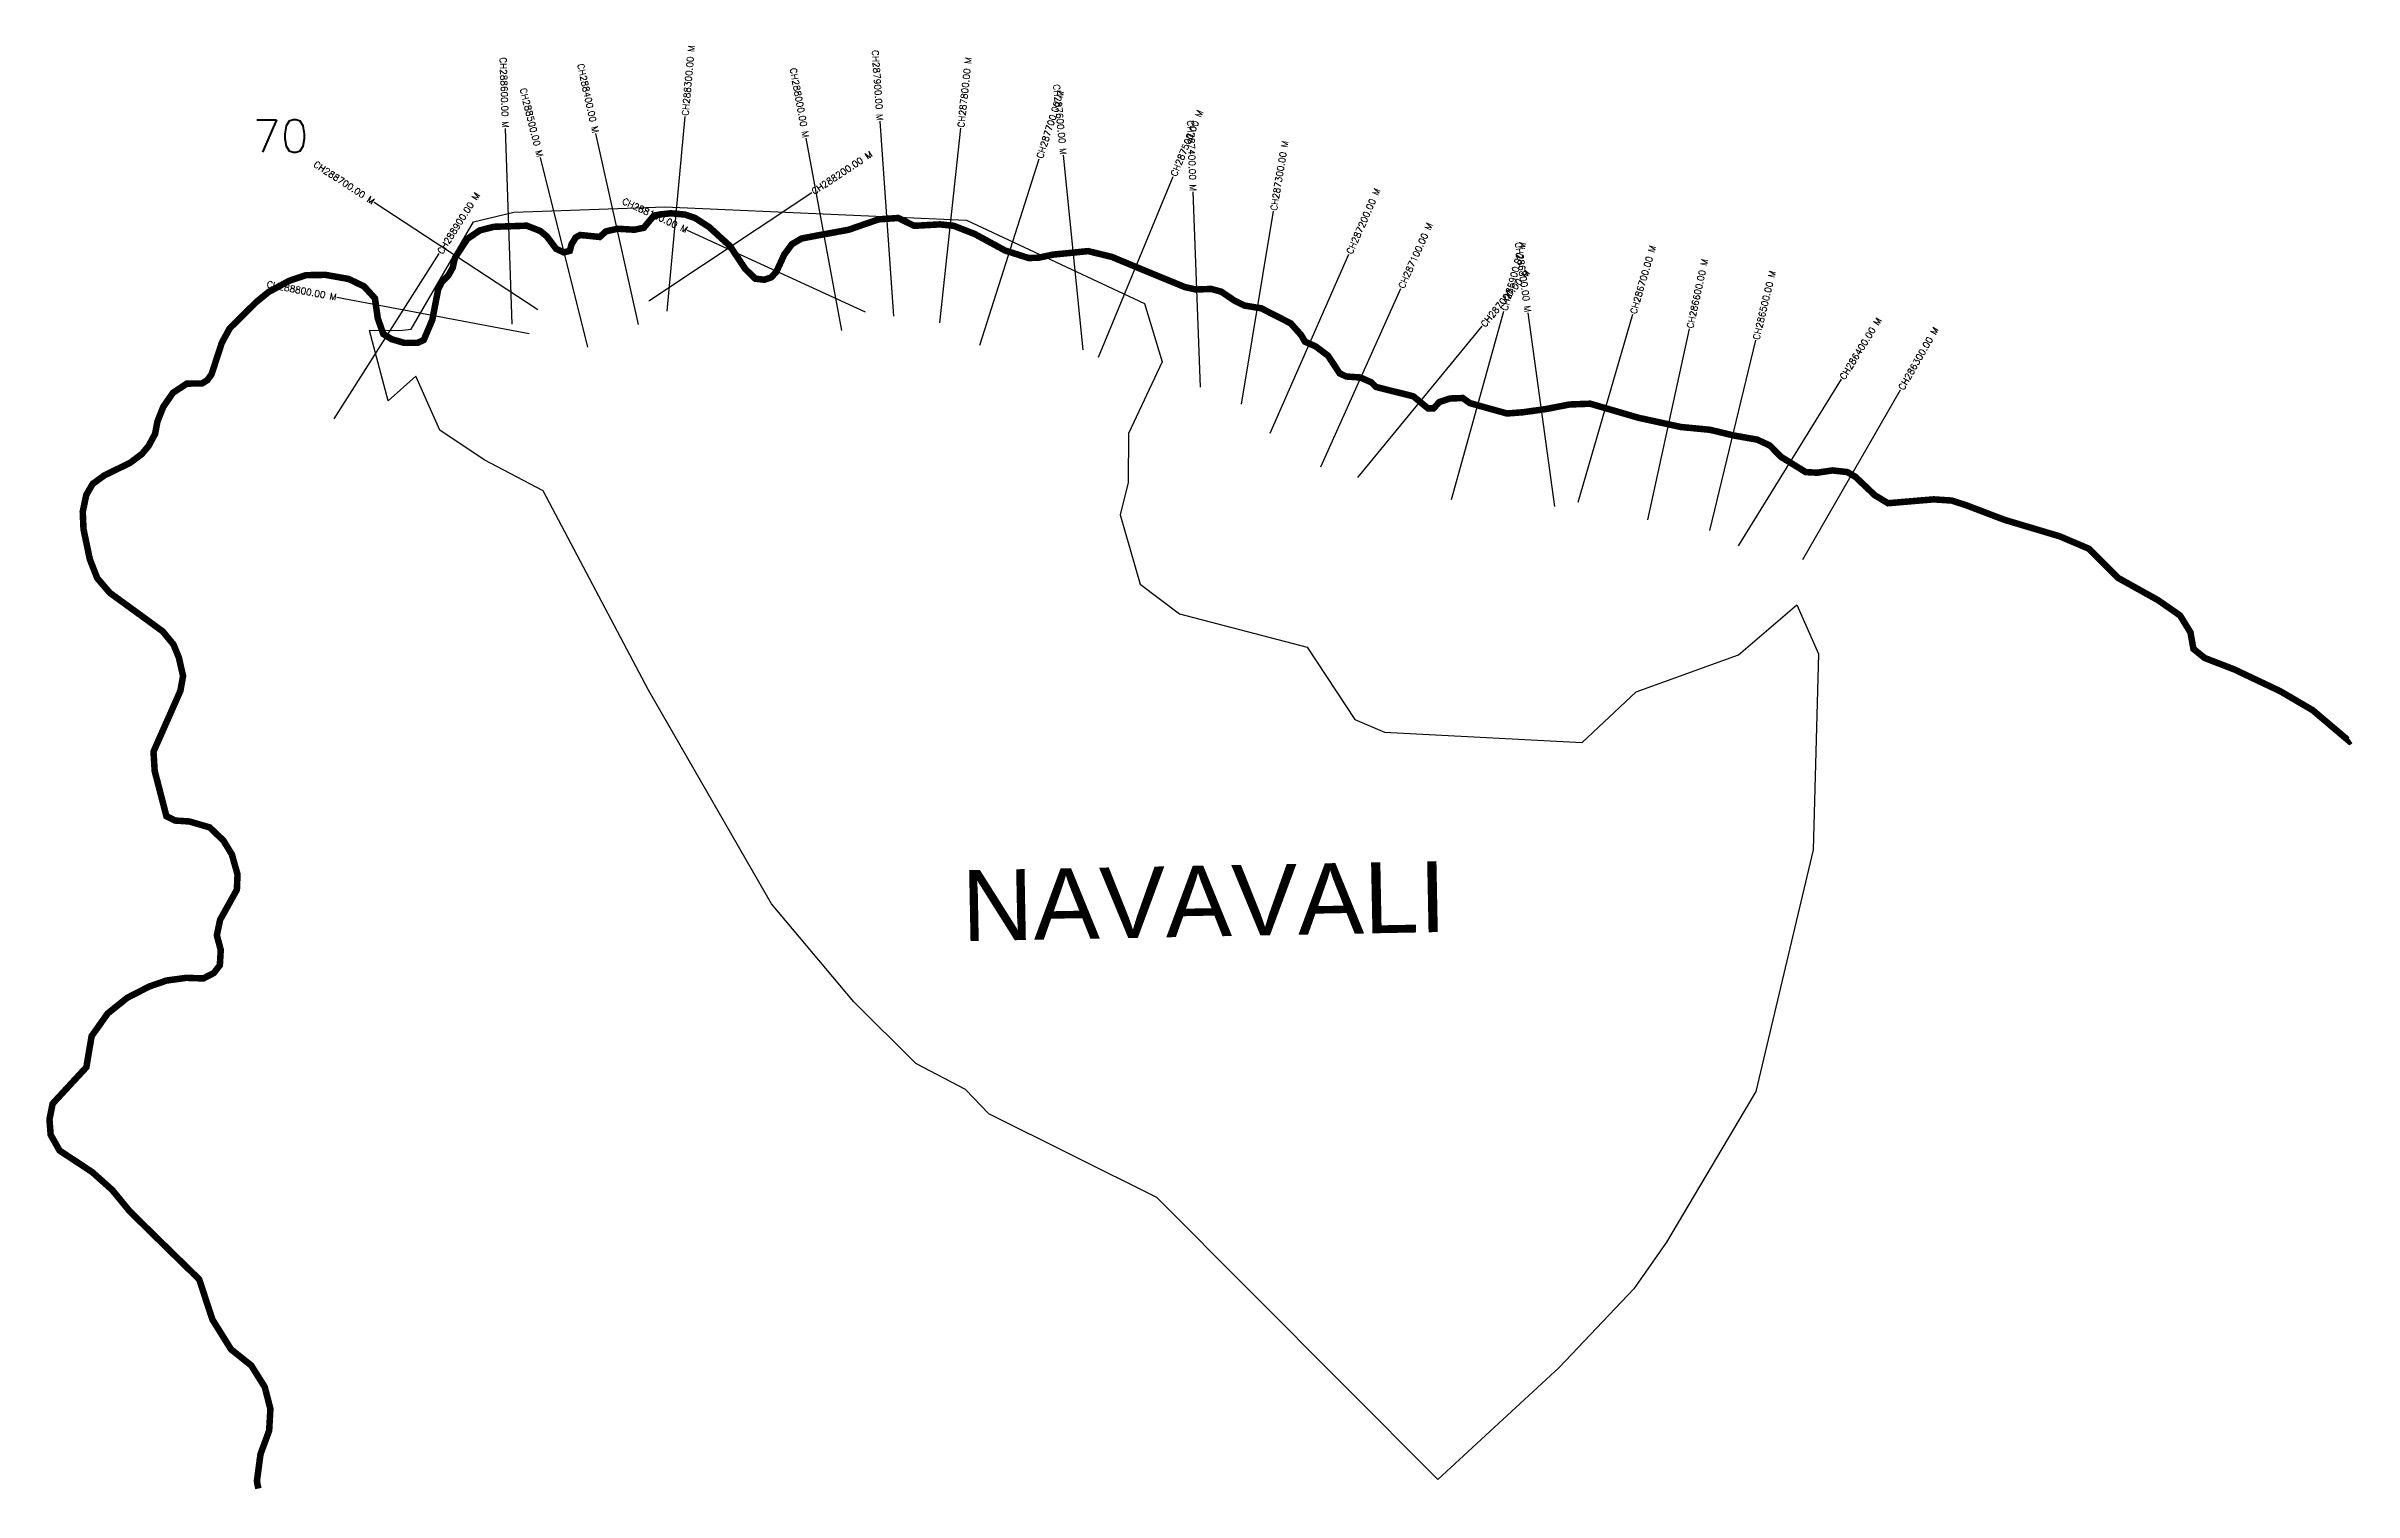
# Model space of a CAD drawing. Header units: metres. Extents: x 281721 to 285259, y 2020981 to 2023198.
import ezdxf
from ezdxf.enums import TextEntityAlignment as Align

# ---------------------------------------------------------------- set-up
doc = ezdxf.new("R2010")
doc.units = ezdxf.units.M
doc.header["$MEASUREMENT"] = 0
for name, color, linetype in [('CS', 134, 'Continuous'), ('CSMark', 6, 'Continuous'), ('UNPROTECTED', 10, 'Continuous'), ('village', 3, 'Continuous'), ('VILLAGE NAME', 250, 'Continuous')]:
    doc.layers.add(name, color=color, linetype=linetype)
doc.styles.get("Standard").update_dxf_attribs({"font": 'simplex.shx'})

msp = doc.modelspace()

# ---------------------------------------------------------------- linework, layer by layer
at = {"color": 6, "flags": 128}
msp.add_lwpolyline([(282245.2, 2022654.2), (282287.4, 2022692.3)], dxfattribs=at)
at = {"layer": 'CS'}
for p, q in [((282673, 2022791.8), (282700.2, 2023090.6)), ((282435.1, 2022772.2), (282425, 2023072)), ((282628.6, 2022771.6), (282563.5, 2023064.5)), ((282940.4, 2022762.2), (282885.8, 2023057.2)), ((283020.2, 2022784), (282999.2, 2023083.2)), ((283090.6, 2022774.2), (283122.9, 2023072.5)), ((282551.1, 2022736.7), (282478.4, 2023027.7)), ((283151.9, 2022739.9), (283243.3, 2023025.6)), ((283310.5, 2022732.5), (283280.5, 2023031)), ((283334, 2022721.3), (283448.5, 2022998.5)), ((282474.4, 2022793.9), (282223.7, 2022958.7)), ((282644.8, 2022807.8), (282894.8, 2022973.7)), ((283490.3, 2022675.3), (283479.1, 2022975.1)), ((282976.8, 2022790.4), (282704.2, 2022915.8)), ((283553.4, 2022649.2), (283602.3, 2022945.2)), ((282162.4, 2022627), (282323.3, 2022880.2)), ((283597.3, 2022604.6), (283718, 2022879.3)), ((282461.4, 2022757.1), (282166.6, 2022813.1)), ((283674.9, 2022553), (283797.5, 2022826.8)), ((283875, 2022503.1), (283955.5, 2022792)), ((284033.8, 2022492.3), (283992.6, 2022789.4)), ((284069.6, 2022499.1), (284153.4, 2022787.2)), ((283731.7, 2022537.1), (283922.3, 2022768.7)), ((284176.3, 2022471.8), (284240.3, 2022764.9)), ((284271.5, 2022455.7), (284341.9, 2022747.4)), ((284315.4, 2022432.3), (284473.3, 2022687.5)), ((284413.9, 2022411.3), (284563.5, 2022671.3))]:
    msp.add_line(p, q, dxfattribs=at)
at = {"layer": 'UNPROTECTED', "const_width": 10, "flags": 128}
msp.add_lwpolyline([(285253.6, 2022133.4), (285251.9, 2022132.2), (285226.6, 2022153.6), (285195.5, 2022180), (285145.8, 2022209.1), (285075.4, 2022242.5), (285029.8, 2022260.1), (285012.6, 2022274.1), (285008.1, 2022299.3), (284992.1, 2022325.3), (284958.3, 2022348.8), (284896.9, 2022383), (284852.2, 2022427.7), (284807.5, 2022446.7), (284723.1, 2022471.9), (284663.2, 2022494.7), (284642, 2022501.5), (284614.5, 2022503.3), (284582, 2022500.6), (284563.2, 2022499), (284544.4, 2022497.4), (284524.2, 2022509.6), (284510, 2022523.1), (284494.3, 2022538), (284481.9, 2022545.2), (284459.2, 2022547.7), (284436, 2022544.2), (284418.3, 2022545.1), (284403.4, 2022554.3), (284380.2, 2022568.6), (284363.4, 2022585.8), (284344, 2022594.9), (284308.2, 2022601.2), (284271.5, 2022610), (284226.8, 2022614.3), (284162, 2022628.4), (284124.3, 2022639.4), (284087.8, 2022650), (284056.1, 2022648.8), (284020.6, 2022641.9), (283984.9, 2022636.9), (283960.3, 2022635), (283931.1, 2022643.1), (283903.4, 2022650.9), (283892.5, 2022658.7), (283873, 2022658), (283856.8, 2022652.7), (283847.6, 2022642.8), (283839.1, 2022643), (283833, 2022647.9), (283829.5, 2022650.8), (283816.8, 2022661.3), (283795.4, 2022666.7), (283782.3, 2022669.9), (283759.5, 2022675.7), (283752.2, 2022682.8), (283735.5, 2022690.2), (283713.9, 2022691.7), (283703.7, 2022696.6), (283685.8, 2022723.8), (283666.7, 2022738), (283650.6, 2022745.1), (283644.9, 2022755), (283628.8, 2022773.2), (283583.5, 2022796.3), (283557.8, 2022800.5), (283541.5, 2022808.7), (283522.4, 2022821.7), (283506.8, 2022826), (283483.3, 2022825.1), (283466.6, 2022828.8), (283425, 2022845.9), (283387, 2022861.6), (283354.3, 2022875.2), (283318, 2022884), (283293.3, 2022881.5), (283264.1, 2022878.6), (283242.5, 2022873.9), (283226.9, 2022873.4), (283190.9, 2022884.9), (283144.1, 2022910.3), (283112.1, 2022922.8), (283091.1, 2022925), (283060.8, 2022923.3), (283051.5, 2022922.8), (283035.3, 2022930.7), (283026.9, 2022934.8), (283012.6, 2022933.8), (282997.1, 2022932.7), (282966, 2022922), (282950.8, 2022916.7), (282925.3, 2022912), (282903.4, 2022908), (282879, 2022903.4), (282864.1, 2022894.7), (282852.2, 2022878.6), (282847.6, 2022868.4), (282840.2, 2022852.4), (282832.4, 2022843.8), (282821.9, 2022840.1), (282807.9, 2022841.7), (282792.4, 2022856.7), (282769.2, 2022891.6), (282737.2, 2022920.8), (282715.5, 2022934.8), (282700.3, 2022940), (282678.3, 2022942), (282662, 2022940.2), (282652.6, 2022938.5), (282642.3, 2022926.3), (282636.8, 2022919.7), (282622.6, 2022916.8), (282596.9, 2022918.3), (282578.9, 2022914.3), (282569.4, 2022905.7), (282553.8, 2022907.3), (282539.4, 2022908.7), (282532.6, 2022905), (282526.3, 2022894.7), (282523.4, 2022884.4), (282514.2, 2022882.1), (282502.5, 2022887.5), (282488.2, 2022906.7), (282477.9, 2022915), (282457.5, 2022923), (282432, 2022922.1), (282407.1, 2022921.3), (282385.6, 2022915.8), (282366.4, 2022902.7), (282353.8, 2022883.5), (282347.5, 2022873.9), (282344, 2022858.6), (282337.4, 2022846.8), (282327.7, 2022837.1), (282321.7, 2022825.3), (282316.2, 2022796.7), (282312.8, 2022778.8), (282304.5, 2022759.2), (282299.6, 2022747.7), (282290.4, 2022743.4), (282269.4, 2022743.4), (282250.3, 2022748.9), (282237.6, 2022756.9), (282229.1, 2022780.9), (282224.8, 2022811.6), (282208.1, 2022829.9), (282184.4, 2022841.3), (282148.8, 2022847.6), (282119, 2022847.1), (282093.5, 2022838.5), (282061.7, 2022821.3), (282043.1, 2022806.1), (282002.1, 2022765.6), (281990, 2022743.3), (281980, 2022712.7), (281974.2, 2022694.9), (281967.7, 2022686), (281959.6, 2022681.1), (281936.4, 2022680.8), (281915.2, 2022666.8), (281900.3, 2022645.3), (281891.4, 2022623), (281887.7, 2022603.8), (281877.7, 2022585.1), (281867.4, 2022572.8), (281849.3, 2022559.3), (281810, 2022540.1), (281792, 2022527), (281782.2, 2022510.1), (281776.8, 2022484.3), (281778, 2022457.5), (281787.7, 2022411.3), (281799.1, 2022382.4), (281818.3, 2022360), (281862.3, 2022328), (281899.4, 2022300.9), (281915.9, 2022280.8), (281924.2, 2022260.7), (281930.6, 2022232.3), (281930.6, 2022232.3), (281926.5, 2022209.7), (281917.8, 2022190), (281906.8, 2022165.1), (281896, 2022140.7), (281885.3, 2022116.5), (281887.1, 2022086.8), (281897.2, 2022047.9), (281905.1, 2022017.4), (281918.2, 2022010.8), (281940.2, 2022009.4), (281971.4, 2022000.3), (281992.5, 2021980.1), (282005.4, 2021958.9), (282014.1, 2021928.2), (282013.1, 2021904.8), (282006.3, 2021892.5), (281997.1, 2021876), (281987.4, 2021858.6), (281982.4, 2021834.8), (281988.4, 2021812.4), (281987, 2021789), (281977.9, 2021777.1), (281961.8, 2021768.7), (281935.6, 2021769.6), (281905.4, 2021765.5), (281878.8, 2021756.3), (281844.9, 2021738.9), (281815.1, 2021715), (281790.4, 2021680.2), (281785.3, 2021650), (281782.4, 2021632.6), (281763.8, 2021612.5), (281743.9, 2021591), (281730.6, 2021576.6), (281725.8, 2021552.4), (281727.6, 2021529), (281741.3, 2021504.7), (281771.1, 2021485.1), (281791.3, 2021471.7), (281822, 2021444.3), (281849, 2021411.4), (281912.3, 2021349.3), (281955.4, 2021307.2), (281964.1, 2021280.6), (281975.7, 2021245.5), (282004, 2021200.1), (282035.2, 2021175.1), (282055.8, 2021142.2), (282064.5, 2021108.7), (282062.6, 2021075.3), (282049.3, 2021039), (282043.8, 2020997.8), (282046, 2020986.4)], dxfattribs=at)
at = {"layer": 'village', "color": 6}
for points in [[(282245.2, 2022654.2, 0), (282216.2, 2022762.4, 0), (282267.2, 2022762.7, 0), (282280.1, 2022764.3, 0), (282375.9, 2022929.1, 0), (282437.8, 2022943.9, 0), (282669.4, 2022951.8, 0), (283131.5, 2022931.6, 0), (283404.7, 2022803.8, 0), (283431.4, 2022714.2, 0), (283380, 2022604.3, 0), (283379.6, 2022529.4, 0), (283367.1, 2022479.5, 0), (283398.1, 2022373.1, 0), (283458.2, 2022327.7, 0), (283653.8, 2022276.7, 0), (283727.1, 2022165.6, 0), (283772.6, 2022146.2, 0), (284075.7, 2022130.6, 0), (284158.3, 2022208.4, 0), (284315, 2022264.7, 0), (284404.4, 2022341.5, 0), (284438, 2022266.7, 0)], [(284438, 2022266.7, 0), (284429.5, 2021966, 0), (284341.6, 2021595.5, 0), (284204.8, 2021364.5, 0), (284154.7, 2021292.5, 0), (284040.3, 2021172, 0), (283854.4, 2021000.4, 0), (283423.3, 2021433, 0), (283165.8, 2021561, 0), (283130.3, 2021598.3, 0), (283054.1, 2021638, 0), (282958.8, 2021732.6, 0), (282832.9, 2021883.3, 0), (282644.1, 2022210.8, 0), (282482.9, 2022516.6, 0), (282392.1, 2022563.8, 0), (282324.5, 2022609.5, 0), (282287.4, 2022692.3, 0)]]:
    msp.add_polyline3d(points, dxfattribs=at)

# ---------------------------------------------------------------- texts
at = {"insert": (282037.5, 2023085.5), "char_height": 50, "attachment_point": 1}
msp.add_mtext_dynamic_manual_height_columns('70', width=70.183, gutter_width=1, heights=[0], dxfattribs=at)
at = {"layer": 'CSMark'}
for s, rotation, p in [('CH288300.00 M', 84.8089, (282700.3, 2023091.6)), ('CH287800.00 M', 83.8331, (283123, 2023073.5)), ('CH287700.00 M', 72.2556, (283243.6, 2023026.6)), ('CH287500.00 M', 67.5478, (283448.9, 2022999.4)), ('CH288200.00 M', 33.5723, (282895.6, 2022974.2)), ('CH287300.00 M', 80.607, (283602.5, 2022946.2)), ('CH288900.00 M', 57.5478, (282323.9, 2022881)), ('CH287200.00 M', 66.2876, (283718.4, 2022880.2)), ('CH287100.00 M', 65.8754, (283797.9, 2022827.7)), ('CH286900.00 M', 74.4317, (283955.8, 2022793)), ('CH286700.00 M', 73.781, (284153.7, 2022788.1)), ('CH287000.00 M', 50.5421, (283923, 2022769.5)), ('CH286600.00 M', 77.6644, (284240.6, 2022765.8)), ('CH286500.00 M', 76.4291, (284342.1, 2022748.3)), ('CH286400.00 M', 58.2553, (284473.8, 2022688.3)), ('CH286300.00 M', 60.0854, (284564, 2022672.2))]:
    msp.add_text(s, height=10, rotation=rotation, dxfattribs=at).set_placement(p, align=Align.MIDDLE_LEFT)
for s, rotation, p in [('CH288600.00 M', 271.9289, (282424.9, 2023073)), ('CH288400.00 M', 282.5211, (282563.3, 2023065.5)), ('CH288000.00 M', 280.4828, (282885.6, 2023058.2)), ('CH287900.00 M', 274.0042, (282999.2, 2023084.2)), ('CH288500.00 M', 284.0262, (282478.1, 2023028.7)), ('CH287600.00 M', 275.7341, (283280.4, 2023032)), ('CH287400.00 M', 272.1277, (283479.1, 2022976.1)), ('CH288700.00 M', 326.6879, (282222.8, 2022959.2)), ('CH288100.00 M', 335.3062, (282703.3, 2022916.2)), ('CH286800.00 M', 277.8967, (283992.5, 2022790.4)), ('CH288800.00 M', 349.2358, (282165.7, 2022813.3))]:
    msp.add_text(s, height=10, rotation=rotation, dxfattribs=at).set_placement(p, align=Align.MIDDLE_RIGHT)
at = {"layer": 'VILLAGE NAME', "insert": (283123.3, 2021934.5), "char_height": 108.748, "attachment_point": 1, "rotation": 1.1028}
msp.add_mtext_dynamic_manual_height_columns('{\\fArial|b0|i0|c0|p34;NAVAVALI}', width=726.929, gutter_width=543.7, heights=[0], dxfattribs=at)

doc.saveas('drawing.dxf')
